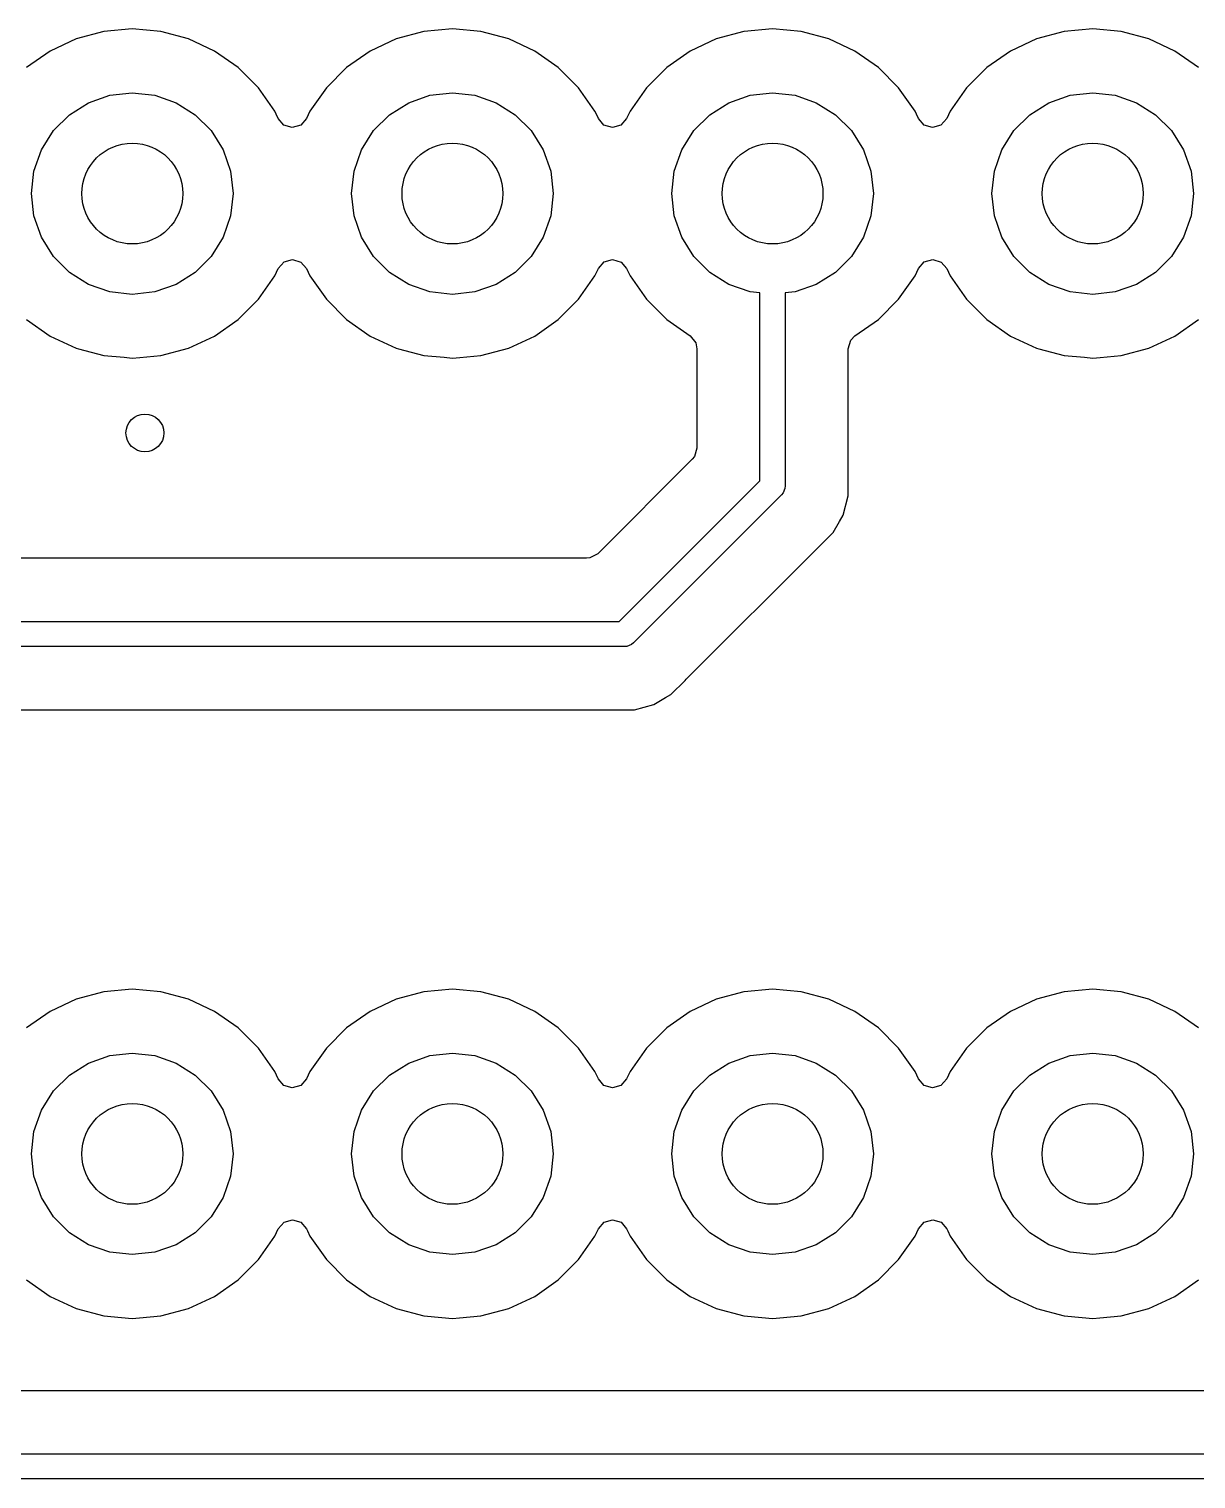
# Model space of a CAD drawing. Extents: x 2.85 to 10.26, y -4.55 to -2.42.
# Drawn here: x 8.3103 to 8.6748, y -3.1811 to -2.7281 of the extents above; entities that cross this region are included whole.
import ezdxf

# ---------------------------------------------------------------- set-up
doc = ezdxf.new("R2010")
doc.units = 0
doc.header["$MEASUREMENT"] = 0
doc.layers.add('BLACK', color=7, linetype='CONTINUOUS')

msp = doc.modelspace()

# ---------------------------------------------------------------- linework, layer by layer
at = {"layer": 'BLACK', "linetype": 'CONTINUOUS'}
for p, q in [((8.32494, -2.73123), (8.31682, -2.73502)), ((8.33359, -2.72891), (8.32494, -2.73123)), ((8.32494, -2.73123), (8.32494, -2.73123)), ((8.34252, -2.72813), (8.33359, -2.72891)), ((8.33359, -2.72891), (8.33359, -2.72891)), ((8.35144, -2.72891), (8.34252, -2.72813)), ((8.34252, -2.72813), (8.34252, -2.72813)), ((8.3601, -2.73123), (8.35144, -2.72891)), ((8.35144, -2.72891), (8.35144, -2.72891)), ((8.35144, -2.72891), (8.35144, -2.72891)), ((8.35144, -2.72891), (8.35144, -2.72891)), ((8.35144, -2.72891), (8.35144, -2.72891)), ((8.36822, -2.73502), (8.3601, -2.73123)), ((8.3601, -2.73123), (8.3601, -2.73123)), ((8.42494, -2.73123), (8.41682, -2.73502)), ((8.43359, -2.72891), (8.42494, -2.73123)), ((8.42494, -2.73123), (8.42494, -2.73123)), ((8.4336, -2.72891), (8.43359, -2.72891)), ((8.44252, -2.72813), (8.4336, -2.72891)), ((8.45144, -2.72891), (8.44252, -2.72813)), ((8.44252, -2.72813), (8.44252, -2.72813)), ((8.4601, -2.73123), (8.45144, -2.72891)), ((8.45144, -2.72891), (8.45144, -2.72891)), ((8.45144, -2.72891), (8.45144, -2.72891)), ((8.45144, -2.72891), (8.45144, -2.72891)), ((8.45144, -2.72891), (8.45144, -2.72891)), ((8.46822, -2.73502), (8.4601, -2.73123)), ((8.4601, -2.73123), (8.4601, -2.73123)), ((8.52494, -2.73123), (8.51682, -2.73502)), ((8.53359, -2.72891), (8.52494, -2.73123)), ((8.52494, -2.73123), (8.52494, -2.73123)), ((8.5336, -2.72891), (8.53359, -2.72891)), ((8.54252, -2.72813), (8.5336, -2.72891)), ((8.55144, -2.72891), (8.54252, -2.72813)), ((8.54252, -2.72813), (8.54252, -2.72813)), ((8.5601, -2.73123), (8.55144, -2.72891)), ((8.55144, -2.72891), (8.55144, -2.72891)), ((8.55144, -2.72891), (8.55144, -2.72891)), ((8.55144, -2.72891), (8.55144, -2.72891)), ((8.55144, -2.72891), (8.55144, -2.72891)), ((8.56822, -2.73502), (8.5601, -2.73123)), ((8.5601, -2.73123), (8.5601, -2.73123)), ((8.62494, -2.73123), (8.61682, -2.73502)), ((8.63359, -2.72891), (8.62494, -2.73123)), ((8.62494, -2.73123), (8.62494, -2.73123)), ((8.63359, -2.72891), (8.63359, -2.72891)), ((8.64252, -2.72813), (8.63359, -2.72891)), ((8.65144, -2.72891), (8.64252, -2.72813)), ((8.64252, -2.72813), (8.64252, -2.72813)), ((8.6601, -2.73123), (8.65144, -2.72891)), ((8.65144, -2.72891), (8.65144, -2.72891)), ((8.65144, -2.72891), (8.65144, -2.72891)), ((8.65144, -2.72891), (8.65144, -2.72891)), ((8.65144, -2.72891), (8.65144, -2.72891)), ((8.66822, -2.73502), (8.6601, -2.73123)), ((8.6601, -2.73123), (8.6601, -2.73123)), ((8.31682, -2.73502), (8.30948, -2.74016)), ((8.31682, -2.73502), (8.31682, -2.73502)), ((8.37556, -2.74016), (8.36822, -2.73502)), ((8.36822, -2.73502), (8.36822, -2.73502)), ((8.41682, -2.73502), (8.40948, -2.74016)), ((8.41682, -2.73502), (8.41682, -2.73502)), ((8.47556, -2.74016), (8.46822, -2.73502)), ((8.46822, -2.73502), (8.46822, -2.73502)), ((8.51682, -2.73502), (8.50948, -2.74016)), ((8.51682, -2.73502), (8.51682, -2.73502)), ((8.57556, -2.74016), (8.56822, -2.73502)), ((8.56822, -2.73502), (8.56822, -2.73502)), ((8.61682, -2.73502), (8.60948, -2.74016)), ((8.61682, -2.73502), (8.61682, -2.73502)), ((8.67556, -2.74016), (8.66822, -2.73502)), ((8.66822, -2.73502), (8.66822, -2.73502)), ((8.38189, -2.74649), (8.37556, -2.74016)), ((8.40948, -2.74016), (8.40315, -2.74649)), ((8.48189, -2.74649), (8.47556, -2.74016)), ((8.50948, -2.74016), (8.50315, -2.74649)), ((8.58189, -2.74649), (8.57556, -2.74016)), ((8.60948, -2.74016), (8.60315, -2.74649)), ((8.32885, -2.75115), (8.33551, -2.74882)), ((8.33551, -2.74882), (8.34252, -2.74803)), ((8.34252, -2.74803), (8.34953, -2.74882)), ((8.34953, -2.74882), (8.35619, -2.75115)), ((8.38703, -2.75383), (8.38189, -2.74649)), ((8.38189, -2.74649), (8.38189, -2.74649)), ((8.40315, -2.74649), (8.39801, -2.75383)), ((8.42885, -2.75115), (8.43551, -2.74882)), ((8.43551, -2.74882), (8.44252, -2.74803)), ((8.44252, -2.74803), (8.44953, -2.74882)), ((8.44953, -2.74882), (8.45619, -2.75115)), ((8.48703, -2.75383), (8.48189, -2.74649)), ((8.48189, -2.74649), (8.48189, -2.74649)), ((8.50315, -2.74649), (8.49801, -2.75383)), ((8.52885, -2.75115), (8.53551, -2.74882)), ((8.53551, -2.74882), (8.54252, -2.74803)), ((8.54252, -2.74803), (8.54953, -2.74882)), ((8.54953, -2.74882), (8.55619, -2.75115)), ((8.58703, -2.75383), (8.58189, -2.74649)), ((8.58189, -2.74649), (8.58189, -2.74649)), ((8.60315, -2.74649), (8.59801, -2.75383)), ((8.62885, -2.75115), (8.63551, -2.74882)), ((8.63551, -2.74882), (8.64252, -2.74803)), ((8.64252, -2.74803), (8.64953, -2.74882)), ((8.64953, -2.74882), (8.65619, -2.75115)), ((8.32288, -2.7549), (8.32885, -2.75115)), ((8.35619, -2.75115), (8.36216, -2.7549)), ((8.38747, -2.75477), (8.38703, -2.75383)), ((8.39801, -2.75383), (8.39694, -2.75611)), ((8.39801, -2.75383), (8.39801, -2.75383)), ((8.42288, -2.7549), (8.42885, -2.75115)), ((8.45619, -2.75115), (8.46216, -2.7549)), ((8.48747, -2.75477), (8.48703, -2.75383)), ((8.49801, -2.75383), (8.49694, -2.75611)), ((8.49801, -2.75383), (8.49801, -2.75383)), ((8.52288, -2.7549), (8.52885, -2.75115)), ((8.55619, -2.75115), (8.56216, -2.7549)), ((8.58747, -2.75477), (8.58703, -2.75383)), ((8.598, -2.75384), (8.59694, -2.75611)), ((8.59801, -2.75383), (8.598, -2.75384)), ((8.59801, -2.75383), (8.59801, -2.75383)), ((8.62288, -2.7549), (8.62885, -2.75115)), ((8.65619, -2.75115), (8.66216, -2.7549)), ((8.3179, -2.75989), (8.32288, -2.7549)), ((8.36216, -2.7549), (8.36714, -2.75989)), ((8.3881, -2.75611), (8.38747, -2.75477)), ((8.38985, -2.75814), (8.3881, -2.75611)), ((8.39248, -2.75893), (8.38985, -2.75814)), ((8.39513, -2.75818), (8.39248, -2.75893)), ((8.39694, -2.75611), (8.39513, -2.75818)), ((8.4179, -2.75989), (8.42288, -2.7549)), ((8.46216, -2.7549), (8.46714, -2.75989)), ((8.4881, -2.75611), (8.48747, -2.75477)), ((8.48985, -2.75814), (8.4881, -2.75611)), ((8.49248, -2.75893), (8.48985, -2.75814)), ((8.49513, -2.75818), (8.49248, -2.75893)), ((8.49694, -2.75611), (8.49513, -2.75818)), ((8.5179, -2.75989), (8.52288, -2.7549)), ((8.56216, -2.7549), (8.56714, -2.75989)), ((8.5881, -2.75611), (8.58747, -2.75477)), ((8.58985, -2.75814), (8.5881, -2.75611)), ((8.59248, -2.75893), (8.58985, -2.75814)), ((8.59513, -2.75818), (8.59248, -2.75893)), ((8.59694, -2.75611), (8.59513, -2.75818)), ((8.6179, -2.75989), (8.62288, -2.7549)), ((8.66216, -2.7549), (8.66714, -2.75989)), ((8.31414, -2.76586), (8.3179, -2.75989)), ((8.36714, -2.75989), (8.3709, -2.76586)), ((8.41414, -2.76586), (8.4179, -2.75989)), ((8.46714, -2.75989), (8.4709, -2.76586)), ((8.51414, -2.76586), (8.5179, -2.75989)), ((8.56714, -2.75989), (8.5709, -2.76586)), ((8.61414, -2.76586), (8.6179, -2.75989)), ((8.66714, -2.75989), (8.6709, -2.76586)), ((8.31181, -2.77252), (8.31414, -2.76586)), ((8.3709, -2.76586), (8.37323, -2.77252)), ((8.41181, -2.77252), (8.41414, -2.76586)), ((8.4709, -2.76586), (8.47323, -2.77252)), ((8.51181, -2.77252), (8.51414, -2.76586)), ((8.5709, -2.76586), (8.57323, -2.77252)), ((8.61181, -2.77252), (8.61414, -2.76586)), ((8.6709, -2.76586), (8.67323, -2.77252)), ((8.31102, -2.77953), (8.31181, -2.77252)), ((8.37323, -2.77252), (8.37402, -2.77953)), ((8.41102, -2.77953), (8.41181, -2.77252)), ((8.47323, -2.77252), (8.47402, -2.77953)), ((8.51102, -2.77953), (8.51181, -2.77252)), ((8.57323, -2.77252), (8.57402, -2.77953)), ((8.61102, -2.77953), (8.61181, -2.77252)), ((8.67323, -2.77252), (8.67402, -2.77953)), ((8.31181, -2.78654), (8.31102, -2.77953)), ((8.37402, -2.77953), (8.37323, -2.78654)), ((8.41181, -2.78654), (8.41102, -2.77953)), ((8.47402, -2.77953), (8.47323, -2.78654)), ((8.51181, -2.78654), (8.51102, -2.77953)), ((8.57402, -2.77953), (8.57323, -2.78654)), ((8.61181, -2.78654), (8.61102, -2.77953)), ((8.67402, -2.77953), (8.67323, -2.78654)), ((8.31414, -2.79319), (8.31181, -2.78654)), ((8.37323, -2.78654), (8.3709, -2.79319)), ((8.41414, -2.79319), (8.41181, -2.78654)), ((8.47323, -2.78654), (8.4709, -2.79319)), ((8.51414, -2.79319), (8.51181, -2.78654)), ((8.57323, -2.78654), (8.5709, -2.79319)), ((8.61414, -2.79319), (8.61181, -2.78654)), ((8.67323, -2.78654), (8.6709, -2.79319)), ((8.3179, -2.79917), (8.31414, -2.79319)), ((8.3709, -2.79319), (8.36714, -2.79917)), ((8.4179, -2.79917), (8.41414, -2.79319)), ((8.4709, -2.79319), (8.46714, -2.79917)), ((8.5179, -2.79917), (8.51414, -2.79319)), ((8.5709, -2.79319), (8.56714, -2.79917)), ((8.6179, -2.79917), (8.61414, -2.79319)), ((8.6709, -2.79319), (8.66714, -2.79917)), ((8.32288, -2.80415), (8.3179, -2.79917)), ((8.36714, -2.79917), (8.36216, -2.80415)), ((8.42288, -2.80415), (8.4179, -2.79917)), ((8.46714, -2.79917), (8.46216, -2.80415)), ((8.52288, -2.80415), (8.5179, -2.79917)), ((8.56714, -2.79917), (8.56216, -2.80415)), ((8.62288, -2.80415), (8.6179, -2.79917)), ((8.66714, -2.79917), (8.66216, -2.80415)), ((8.38703, -2.80523), (8.3881, -2.80294)), ((8.3881, -2.80294), (8.38991, -2.80088)), ((8.38991, -2.80088), (8.39256, -2.80012)), ((8.39256, -2.80012), (8.39519, -2.80092)), ((8.39519, -2.80092), (8.39694, -2.80294)), ((8.39694, -2.80294), (8.39801, -2.80523)), ((8.48703, -2.80523), (8.4881, -2.80294)), ((8.4881, -2.80294), (8.48991, -2.80088)), ((8.48991, -2.80088), (8.49256, -2.80012)), ((8.49256, -2.80012), (8.49519, -2.80092)), ((8.49519, -2.80092), (8.49694, -2.80294)), ((8.49694, -2.80294), (8.49801, -2.80523)), ((8.58703, -2.80523), (8.5881, -2.80294)), ((8.5881, -2.80294), (8.58991, -2.80088)), ((8.58991, -2.80088), (8.59256, -2.80012)), ((8.59256, -2.80012), (8.59519, -2.80092)), ((8.59519, -2.80092), (8.59694, -2.80294)), ((8.59694, -2.80294), (8.59801, -2.80523)), ((8.32885, -2.8079), (8.32288, -2.80415)), ((8.33551, -2.81023), (8.32885, -2.8079)), ((8.35619, -2.8079), (8.34953, -2.81023)), ((8.36216, -2.80415), (8.35619, -2.8079)), ((8.38189, -2.81256), (8.38703, -2.80523)), ((8.39801, -2.80523), (8.39801, -2.80523)), ((8.39801, -2.80523), (8.40315, -2.81256)), ((8.42885, -2.8079), (8.42288, -2.80415)), ((8.43551, -2.81023), (8.42885, -2.8079)), ((8.45619, -2.8079), (8.44953, -2.81023)), ((8.46216, -2.80415), (8.45619, -2.8079)), ((8.48189, -2.81256), (8.48703, -2.80523)), ((8.49801, -2.80523), (8.49801, -2.80523)), ((8.49801, -2.80523), (8.50315, -2.81256)), ((8.52885, -2.8079), (8.52288, -2.80415)), ((8.53551, -2.81023), (8.52885, -2.8079)), ((8.55619, -2.8079), (8.54953, -2.81023)), ((8.56216, -2.80415), (8.55619, -2.8079)), ((8.58189, -2.81256), (8.58703, -2.80523)), ((8.59801, -2.80523), (8.59801, -2.80523)), ((8.59801, -2.80523), (8.60315, -2.81256)), ((8.62885, -2.8079), (8.62288, -2.80415)), ((8.63551, -2.81023), (8.62885, -2.8079)), ((8.65619, -2.8079), (8.64953, -2.81023)), ((8.66216, -2.80415), (8.65619, -2.8079)), ((8.34252, -2.81102), (8.33551, -2.81023)), ((8.34953, -2.81023), (8.34252, -2.81102)), ((8.37556, -2.8189), (8.38189, -2.81256)), ((8.40315, -2.81256), (8.40948, -2.8189)), ((8.44252, -2.81102), (8.43551, -2.81023)), ((8.44953, -2.81023), (8.44252, -2.81102)), ((8.47556, -2.8189), (8.48189, -2.81256)), ((8.50315, -2.81256), (8.50948, -2.8189)), ((8.53858, -2.81058), (8.53551, -2.81023)), ((8.53858, -2.86924), (8.53858, -2.81058)), ((8.54953, -2.81023), (8.54646, -2.81058)), ((8.54646, -2.81058), (8.54646, -2.87087)), ((8.57556, -2.8189), (8.58189, -2.81256)), ((8.60315, -2.81256), (8.60948, -2.8189)), ((8.64252, -2.81102), (8.63551, -2.81023)), ((8.64953, -2.81023), (8.64252, -2.81102)), ((8.30948, -2.8189), (8.31682, -2.82404)), ((8.36822, -2.82404), (8.37556, -2.8189)), ((8.40948, -2.8189), (8.40948, -2.8189)), ((8.40948, -2.8189), (8.41682, -2.82404)), ((8.46822, -2.82404), (8.47556, -2.8189)), ((8.50948, -2.8189), (8.50948, -2.8189)), ((8.50948, -2.8189), (8.5168, -2.82402)), ((8.56824, -2.82402), (8.57556, -2.8189)), ((8.60948, -2.8189), (8.60948, -2.8189)), ((8.60948, -2.8189), (8.61682, -2.82404)), ((8.66822, -2.82404), (8.67556, -2.8189)), ((8.31682, -2.82404), (8.32494, -2.82782)), ((8.3601, -2.82782), (8.36822, -2.82404)), ((8.41682, -2.82404), (8.42494, -2.82782)), ((8.4601, -2.82782), (8.46822, -2.82404)), ((8.5168, -2.82402), (8.51851, -2.82617)), ((8.51851, -2.82617), (8.51888, -2.82802)), ((8.56616, -2.82802), (8.56694, -2.82538)), ((8.56694, -2.82538), (8.56824, -2.82402)), ((8.61682, -2.82404), (8.62494, -2.82782)), ((8.6601, -2.82782), (8.66822, -2.82404)), ((8.32494, -2.82782), (8.32494, -2.82782)), ((8.32494, -2.82782), (8.32494, -2.82782)), ((8.32494, -2.82782), (8.32567, -2.82802)), ((8.32567, -2.82802), (8.33359, -2.83014)), ((8.33359, -2.83014), (8.33997, -2.8307)), ((8.33997, -2.8307), (8.34252, -2.83092)), ((8.34252, -2.83092), (8.34483, -2.83072)), ((8.34252, -2.83092), (8.34252, -2.83092)), ((8.34252, -2.83092), (8.34252, -2.83092)), ((8.34483, -2.83072), (8.35144, -2.83014)), ((8.35144, -2.83014), (8.3601, -2.82782)), ((8.42494, -2.82782), (8.42494, -2.82782)), ((8.42494, -2.82782), (8.42494, -2.82782)), ((8.42494, -2.82782), (8.42567, -2.82802)), ((8.42567, -2.82802), (8.43359, -2.83014)), ((8.43359, -2.83014), (8.43997, -2.8307)), ((8.43997, -2.8307), (8.44252, -2.83092)), ((8.44252, -2.83092), (8.44483, -2.83072)), ((8.44252, -2.83092), (8.44252, -2.83092)), ((8.44252, -2.83092), (8.44252, -2.83092)), ((8.44483, -2.83072), (8.45144, -2.83014)), ((8.45144, -2.83014), (8.4601, -2.82782)), ((8.51888, -2.82802), (8.51888, -2.85905)), ((8.56616, -2.86745), (8.56616, -2.82802)), ((8.62494, -2.82782), (8.62494, -2.82782)), ((8.62494, -2.82782), (8.62494, -2.82782)), ((8.62494, -2.82782), (8.62567, -2.82802)), ((8.62567, -2.82802), (8.63359, -2.83014)), ((8.63359, -2.83014), (8.63997, -2.8307)), ((8.63997, -2.8307), (8.64252, -2.83092)), ((8.64252, -2.83092), (8.64483, -2.83072)), ((8.64252, -2.83092), (8.64252, -2.83092)), ((8.64252, -2.83092), (8.64252, -2.83092)), ((8.64483, -2.83072), (8.65144, -2.83014)), ((8.65144, -2.83014), (8.6601, -2.82782)), ((8.51745, -2.8625), (8.4879, -2.89205)), ((8.5181, -2.86169), (8.51745, -2.8625)), ((8.51888, -2.85905), (8.5181, -2.86169)), ((8.49463, -2.91319), (8.53858, -2.86924)), ((8.54638, -2.87163), (8.54579, -2.87305)), ((8.54646, -2.87087), (8.54638, -2.87163)), ((8.56616, -2.86775), (8.56616, -2.86745)), ((8.56616, -2.86745), (8.56616, -2.86745)), ((8.56616, -2.87398), (8.56616, -2.86775)), ((8.5453, -2.87365), (8.49904, -2.91991)), ((8.54579, -2.87305), (8.5453, -2.87365)), ((8.56455, -2.87999), (8.56616, -2.87398)), ((8.56341, -2.88196), (8.56455, -2.87999)), ((8.55704, -2.88978), (8.56144, -2.88538)), ((8.56144, -2.88538), (8.56341, -2.88196)), ((8.51558, -2.93124), (8.55704, -2.88978)), ((8.55704, -2.88978), (8.55704, -2.88978)), ((8.48444, -2.89348), (7.86265, -2.89348)), ((8.48548, -2.89337), (8.48444, -2.89348)), ((8.4879, -2.89205), (8.48548, -2.89337)), ((6.33676, -2.91319), (8.49463, -2.91319)), ((8.49626, -2.92106), (6.33859, -2.92106)), ((8.49703, -2.92099), (8.49626, -2.92106)), ((8.49845, -2.9204), (8.49703, -2.92099)), ((8.49904, -2.91991), (8.49845, -2.9204)), ((8.51078, -2.93604), (8.51518, -2.93164)), ((8.51518, -2.93164), (8.51558, -2.93124)), ((8.51518, -2.93164), (8.51518, -2.93164)), ((8.51558, -2.93124), (8.51558, -2.93124)), ((8.49937, -2.94077), (8.50539, -2.93916)), ((8.50539, -2.93916), (8.50911, -2.93701)), ((8.50911, -2.93701), (8.51078, -2.93604)), ((7.56473, -2.94077), (8.49285, -2.94077)), ((8.49285, -2.94077), (8.49285, -2.94077)), ((8.49285, -2.94077), (8.49315, -2.94077)), ((8.49315, -2.94077), (8.49937, -2.94077)), ((8.49937, -2.94077), (8.49937, -2.94077)), ((8.33359, -3.02891), (8.32494, -3.03123)), ((8.34252, -3.02813), (8.33359, -3.02891)), ((8.33359, -3.02891), (8.33359, -3.02891)), ((8.35144, -3.02891), (8.34252, -3.02813)), ((8.34252, -3.02813), (8.34252, -3.02813)), ((8.3601, -3.03123), (8.35144, -3.02891)), ((8.35144, -3.02891), (8.35144, -3.02891)), ((8.35144, -3.02891), (8.35144, -3.02891)), ((8.35144, -3.02891), (8.35144, -3.02891)), ((8.35144, -3.02891), (8.35144, -3.02891)), ((8.43359, -3.02891), (8.42494, -3.03123)), ((8.4336, -3.02891), (8.43359, -3.02891)), ((8.44252, -3.02813), (8.4336, -3.02891)), ((8.45144, -3.02891), (8.44252, -3.02813)), ((8.44252, -3.02813), (8.44252, -3.02813)), ((8.4601, -3.03123), (8.45144, -3.02891)), ((8.45144, -3.02891), (8.45144, -3.02891)), ((8.45144, -3.02891), (8.45144, -3.02891)), ((8.45144, -3.02891), (8.45144, -3.02891)), ((8.45144, -3.02891), (8.45144, -3.02891)), ((8.53359, -3.02891), (8.52494, -3.03123)), ((8.5336, -3.02891), (8.53359, -3.02891)), ((8.54252, -3.02813), (8.5336, -3.02891)), ((8.55144, -3.02891), (8.54252, -3.02813)), ((8.54252, -3.02813), (8.54252, -3.02813)), ((8.5601, -3.03123), (8.55144, -3.02891)), ((8.55144, -3.02891), (8.55144, -3.02891)), ((8.55144, -3.02891), (8.55144, -3.02891)), ((8.55144, -3.02891), (8.55144, -3.02891)), ((8.55144, -3.02891), (8.55144, -3.02891)), ((8.63359, -3.02891), (8.62494, -3.03123)), ((8.64252, -3.02813), (8.63359, -3.02891)), ((8.63359, -3.02891), (8.63359, -3.02891)), ((8.65144, -3.02891), (8.64252, -3.02813)), ((8.64252, -3.02813), (8.64252, -3.02813)), ((8.6601, -3.03123), (8.65144, -3.02891)), ((8.65144, -3.02891), (8.65144, -3.02891)), ((8.65144, -3.02891), (8.65144, -3.02891)), ((8.65144, -3.02891), (8.65144, -3.02891)), ((8.65144, -3.02891), (8.65144, -3.02891)), ((8.32494, -3.03123), (8.31682, -3.03502)), ((8.32494, -3.03123), (8.32494, -3.03123)), ((8.36822, -3.03502), (8.3601, -3.03123)), ((8.3601, -3.03123), (8.3601, -3.03123)), ((8.42494, -3.03123), (8.41682, -3.03502)), ((8.42494, -3.03123), (8.42494, -3.03123)), ((8.46822, -3.03502), (8.4601, -3.03123)), ((8.4601, -3.03123), (8.4601, -3.03123)), ((8.52494, -3.03123), (8.51682, -3.03502)), ((8.52494, -3.03123), (8.52494, -3.03123)), ((8.56822, -3.03502), (8.5601, -3.03123)), ((8.5601, -3.03123), (8.5601, -3.03123)), ((8.62494, -3.03123), (8.61682, -3.03502)), ((8.62494, -3.03123), (8.62494, -3.03123)), ((8.66822, -3.03502), (8.6601, -3.03123)), ((8.6601, -3.03123), (8.6601, -3.03123)), ((8.31682, -3.03502), (8.30948, -3.04016)), ((8.31682, -3.03502), (8.31682, -3.03502)), ((8.37556, -3.04016), (8.36822, -3.03502)), ((8.36822, -3.03502), (8.36822, -3.03502)), ((8.41682, -3.03502), (8.40948, -3.04016)), ((8.41682, -3.03502), (8.41682, -3.03502)), ((8.47556, -3.04016), (8.46822, -3.03502)), ((8.46822, -3.03502), (8.46822, -3.03502)), ((8.51682, -3.03502), (8.50948, -3.04016)), ((8.51682, -3.03502), (8.51682, -3.03502)), ((8.57556, -3.04016), (8.56822, -3.03502)), ((8.56822, -3.03502), (8.56822, -3.03502)), ((8.61682, -3.03502), (8.60948, -3.04016)), ((8.61682, -3.03502), (8.61682, -3.03502)), ((8.67556, -3.04016), (8.66822, -3.03502)), ((8.66822, -3.03502), (8.66822, -3.03502)), ((8.38189, -3.04649), (8.37556, -3.04016)), ((8.40948, -3.04016), (8.40315, -3.04649)), ((8.48189, -3.04649), (8.47556, -3.04016)), ((8.50948, -3.04016), (8.50315, -3.04649)), ((8.58189, -3.04649), (8.57556, -3.04016)), ((8.60948, -3.04016), (8.60315, -3.04649)), ((8.33551, -3.04882), (8.34252, -3.04803)), ((8.34252, -3.04803), (8.34953, -3.04882)), ((8.38703, -3.05383), (8.38189, -3.04649)), ((8.38189, -3.04649), (8.38189, -3.04649)), ((8.40315, -3.04649), (8.39801, -3.05383)), ((8.43551, -3.04882), (8.44252, -3.04803)), ((8.44252, -3.04803), (8.44953, -3.04882)), ((8.48703, -3.05383), (8.48189, -3.04649)), ((8.48189, -3.04649), (8.48189, -3.04649)), ((8.50315, -3.04649), (8.49801, -3.05383)), ((8.53551, -3.04882), (8.54252, -3.04803)), ((8.54252, -3.04803), (8.54953, -3.04882)), ((8.58703, -3.05383), (8.58189, -3.04649)), ((8.58189, -3.04649), (8.58189, -3.04649)), ((8.60315, -3.04649), (8.59801, -3.05383)), ((8.63551, -3.04882), (8.64252, -3.04803)), ((8.64252, -3.04803), (8.64953, -3.04882)), ((8.32288, -3.0549), (8.32885, -3.05115)), ((8.32885, -3.05115), (8.33551, -3.04882)), ((8.34953, -3.04882), (8.35619, -3.05115)), ((8.35619, -3.05115), (8.36216, -3.0549)), ((8.42288, -3.0549), (8.42885, -3.05115)), ((8.42885, -3.05115), (8.43551, -3.04882)), ((8.44953, -3.04882), (8.45619, -3.05115)), ((8.45619, -3.05115), (8.46216, -3.0549)), ((8.52288, -3.0549), (8.52885, -3.05115)), ((8.52885, -3.05115), (8.53551, -3.04882)), ((8.54953, -3.04882), (8.55619, -3.05115)), ((8.55619, -3.05115), (8.56216, -3.0549)), ((8.62288, -3.0549), (8.62885, -3.05115)), ((8.62885, -3.05115), (8.63551, -3.04882)), ((8.64953, -3.04882), (8.65619, -3.05115)), ((8.65619, -3.05115), (8.66216, -3.0549)), ((8.3179, -3.05989), (8.32288, -3.0549)), ((8.36216, -3.0549), (8.36714, -3.05989)), ((8.38703, -3.05384), (8.38703, -3.05383)), ((8.3881, -3.05611), (8.38703, -3.05384)), ((8.38985, -3.05814), (8.3881, -3.05611)), ((8.39694, -3.05611), (8.39513, -3.05818)), ((8.39801, -3.05383), (8.39694, -3.05611)), ((8.39801, -3.05383), (8.39801, -3.05383)), ((8.4179, -3.05989), (8.42288, -3.0549)), ((8.46216, -3.0549), (8.46714, -3.05989)), ((8.48703, -3.05384), (8.48703, -3.05383)), ((8.4881, -3.05611), (8.48703, -3.05384)), ((8.48985, -3.05814), (8.4881, -3.05611)), ((8.49694, -3.05611), (8.49513, -3.05818)), ((8.49801, -3.05383), (8.49694, -3.05611)), ((8.49801, -3.05383), (8.49801, -3.05383)), ((8.5179, -3.05989), (8.52288, -3.0549)), ((8.56216, -3.0549), (8.56714, -3.05989)), ((8.58703, -3.05384), (8.58703, -3.05383)), ((8.5881, -3.05611), (8.58703, -3.05384)), ((8.58985, -3.05814), (8.5881, -3.05611)), ((8.59694, -3.05611), (8.59513, -3.05818)), ((8.59801, -3.05383), (8.59694, -3.05611)), ((8.59801, -3.05383), (8.59801, -3.05383)), ((8.6179, -3.05989), (8.62288, -3.0549)), ((8.66216, -3.0549), (8.66714, -3.05989)), ((8.31414, -3.06586), (8.3179, -3.05989)), ((8.36714, -3.05989), (8.3709, -3.06586)), ((8.39248, -3.05893), (8.38985, -3.05814)), ((8.39513, -3.05818), (8.39248, -3.05893)), ((8.41414, -3.06586), (8.4179, -3.05989)), ((8.46714, -3.05989), (8.4709, -3.06586)), ((8.49248, -3.05893), (8.48985, -3.05814)), ((8.49513, -3.05818), (8.49248, -3.05893)), ((8.51414, -3.06586), (8.5179, -3.05989)), ((8.56714, -3.05989), (8.5709, -3.06586)), ((8.59248, -3.05893), (8.58985, -3.05814)), ((8.59513, -3.05818), (8.59248, -3.05893)), ((8.61414, -3.06586), (8.6179, -3.05989)), ((8.66714, -3.05989), (8.6709, -3.06586)), ((8.31181, -3.07252), (8.31414, -3.06586)), ((8.3709, -3.06586), (8.37323, -3.07252)), ((8.41181, -3.07252), (8.41414, -3.06586)), ((8.4709, -3.06586), (8.47323, -3.07252)), ((8.51181, -3.07252), (8.51414, -3.06586)), ((8.5709, -3.06586), (8.57323, -3.07252)), ((8.61181, -3.07252), (8.61414, -3.06586)), ((8.6709, -3.06586), (8.67323, -3.07252)), ((8.31102, -3.07953), (8.31181, -3.07252)), ((8.37323, -3.07252), (8.37402, -3.07953)), ((8.41102, -3.07953), (8.41181, -3.07252)), ((8.47323, -3.07252), (8.47402, -3.07953)), ((8.51102, -3.07953), (8.51181, -3.07252)), ((8.57323, -3.07252), (8.57402, -3.07953)), ((8.61102, -3.07953), (8.61181, -3.07252)), ((8.67323, -3.07252), (8.67402, -3.07953)), ((8.31181, -3.08654), (8.31102, -3.07953)), ((8.37402, -3.07953), (8.37323, -3.08654)), ((8.41181, -3.08654), (8.41102, -3.07953)), ((8.47402, -3.07953), (8.47323, -3.08654)), ((8.51181, -3.08654), (8.51102, -3.07953)), ((8.57402, -3.07953), (8.57323, -3.08654)), ((8.61181, -3.08654), (8.61102, -3.07953)), ((8.67402, -3.07953), (8.67323, -3.08654)), ((8.31414, -3.09319), (8.31181, -3.08654)), ((8.37323, -3.08654), (8.3709, -3.09319)), ((8.41414, -3.09319), (8.41181, -3.08654)), ((8.47323, -3.08654), (8.4709, -3.09319)), ((8.51414, -3.09319), (8.51181, -3.08654)), ((8.57323, -3.08654), (8.5709, -3.09319)), ((8.61414, -3.09319), (8.61181, -3.08654)), ((8.67323, -3.08654), (8.6709, -3.09319)), ((8.3179, -3.09917), (8.31414, -3.09319)), ((8.3709, -3.09319), (8.36714, -3.09917)), ((8.4179, -3.09917), (8.41414, -3.09319)), ((8.4709, -3.09319), (8.46714, -3.09917)), ((8.5179, -3.09917), (8.51414, -3.09319)), ((8.5709, -3.09319), (8.56714, -3.09917)), ((8.6179, -3.09917), (8.61414, -3.09319)), ((8.6709, -3.09319), (8.66714, -3.09917)), ((8.32288, -3.10415), (8.3179, -3.09917)), ((8.36714, -3.09917), (8.36216, -3.10415)), ((8.3881, -3.10294), (8.38991, -3.10088)), ((8.38991, -3.10088), (8.39256, -3.10012)), ((8.39256, -3.10012), (8.39519, -3.10092)), ((8.39519, -3.10092), (8.39694, -3.10294)), ((8.42288, -3.10415), (8.4179, -3.09917)), ((8.46714, -3.09917), (8.46216, -3.10415)), ((8.4881, -3.10294), (8.48991, -3.10088)), ((8.48991, -3.10088), (8.49256, -3.10012)), ((8.49256, -3.10012), (8.49519, -3.10092)), ((8.49519, -3.10092), (8.49694, -3.10294)), ((8.52288, -3.10415), (8.5179, -3.09917)), ((8.56714, -3.09917), (8.56216, -3.10415)), ((8.5881, -3.10294), (8.58991, -3.10088)), ((8.58991, -3.10088), (8.59256, -3.10012)), ((8.59256, -3.10012), (8.59519, -3.10092)), ((8.59519, -3.10092), (8.59694, -3.10294)), ((8.62288, -3.10415), (8.6179, -3.09917)), ((8.66714, -3.09917), (8.66216, -3.10415)), ((8.32885, -3.1079), (8.32288, -3.10415)), ((8.36216, -3.10415), (8.35619, -3.1079)), ((8.38189, -3.11256), (8.38703, -3.10523)), ((8.38703, -3.10523), (8.3881, -3.10294)), ((8.39694, -3.10294), (8.39725, -3.10359)), ((8.39725, -3.10359), (8.39801, -3.10523)), ((8.39801, -3.10523), (8.39801, -3.10523)), ((8.39801, -3.10523), (8.40315, -3.11256)), ((8.42885, -3.1079), (8.42288, -3.10415)), ((8.46216, -3.10415), (8.45619, -3.1079)), ((8.48189, -3.11256), (8.48703, -3.10523)), ((8.48703, -3.10523), (8.4881, -3.10294)), ((8.49694, -3.10294), (8.49725, -3.10359)), ((8.49725, -3.10359), (8.49801, -3.10523)), ((8.49801, -3.10523), (8.49801, -3.10523)), ((8.49801, -3.10523), (8.50315, -3.11256)), ((8.52885, -3.1079), (8.52288, -3.10415)), ((8.56216, -3.10415), (8.55619, -3.1079)), ((8.58189, -3.11256), (8.58703, -3.10523)), ((8.58703, -3.10523), (8.5881, -3.10294)), ((8.59694, -3.10294), (8.59725, -3.10359)), ((8.59725, -3.10359), (8.59801, -3.10523)), ((8.59801, -3.10523), (8.59801, -3.10523)), ((8.59801, -3.10523), (8.60315, -3.11256)), ((8.62885, -3.1079), (8.62288, -3.10415)), ((8.66216, -3.10415), (8.65619, -3.1079)), ((8.33551, -3.11023), (8.32885, -3.1079)), ((8.34252, -3.11102), (8.33551, -3.11023)), ((8.34953, -3.11023), (8.34252, -3.11102)), ((8.35619, -3.1079), (8.34953, -3.11023)), ((8.43551, -3.11023), (8.42885, -3.1079)), ((8.44252, -3.11102), (8.43551, -3.11023)), ((8.44953, -3.11023), (8.44252, -3.11102)), ((8.45619, -3.1079), (8.44953, -3.11023)), ((8.53551, -3.11023), (8.52885, -3.1079)), ((8.54252, -3.11102), (8.53551, -3.11023)), ((8.54953, -3.11023), (8.54252, -3.11102)), ((8.55619, -3.1079), (8.54953, -3.11023)), ((8.63551, -3.11023), (8.62885, -3.1079)), ((8.64252, -3.11102), (8.63551, -3.11023)), ((8.64953, -3.11023), (8.64252, -3.11102)), ((8.65619, -3.1079), (8.64953, -3.11023)), ((8.37556, -3.1189), (8.38189, -3.11256)), ((8.40315, -3.11256), (8.40948, -3.1189)), ((8.47556, -3.1189), (8.48189, -3.11256)), ((8.50315, -3.11256), (8.50948, -3.1189)), ((8.57556, -3.1189), (8.58189, -3.11256)), ((8.60315, -3.11256), (8.60948, -3.1189)), ((8.30948, -3.1189), (8.31682, -3.12404)), ((8.36822, -3.12404), (8.37556, -3.1189)), ((8.40948, -3.1189), (8.40948, -3.1189)), ((8.40948, -3.1189), (8.41682, -3.12404)), ((8.46822, -3.12404), (8.47556, -3.1189)), ((8.50948, -3.1189), (8.50948, -3.1189)), ((8.50948, -3.1189), (8.51682, -3.12404)), ((8.56822, -3.12404), (8.57556, -3.1189)), ((8.60948, -3.1189), (8.60948, -3.1189)), ((8.60948, -3.1189), (8.61682, -3.12404)), ((8.66822, -3.12404), (8.67556, -3.1189)), ((8.31682, -3.12404), (8.32494, -3.12782)), ((8.3601, -3.12782), (8.36822, -3.12404)), ((8.41682, -3.12404), (8.42494, -3.12782)), ((8.4601, -3.12782), (8.46822, -3.12404)), ((8.51682, -3.12404), (8.52494, -3.12782)), ((8.5601, -3.12782), (8.56822, -3.12404)), ((8.61682, -3.12404), (8.62494, -3.12782)), ((8.6601, -3.12782), (8.66822, -3.12404)), ((8.32494, -3.12782), (8.33359, -3.13014)), ((8.35144, -3.13014), (8.3601, -3.12782)), ((8.42494, -3.12782), (8.43359, -3.13014)), ((8.45144, -3.13014), (8.4601, -3.12782)), ((8.52494, -3.12782), (8.53359, -3.13014)), ((8.55144, -3.13014), (8.5601, -3.12782)), ((8.62494, -3.12782), (8.63359, -3.13014)), ((8.65144, -3.13014), (8.6601, -3.12782)), ((8.33359, -3.13014), (8.33919, -3.13063)), ((8.33919, -3.13063), (8.34252, -3.13092)), ((8.34252, -3.13092), (8.34475, -3.13073)), ((8.34252, -3.13092), (8.34252, -3.13092)), ((8.34252, -3.13092), (8.34252, -3.13092)), ((8.34475, -3.13073), (8.35144, -3.13014)), ((8.43359, -3.13014), (8.43919, -3.13063)), ((8.43919, -3.13063), (8.44252, -3.13092)), ((8.44252, -3.13092), (8.44475, -3.13073)), ((8.44252, -3.13092), (8.44252, -3.13092)), ((8.44252, -3.13092), (8.44252, -3.13092)), ((8.44475, -3.13073), (8.45144, -3.13014)), ((8.53359, -3.13014), (8.53919, -3.13063)), ((8.53919, -3.13063), (8.54252, -3.13092)), ((8.54252, -3.13092), (8.54475, -3.13073)), ((8.54252, -3.13092), (8.54252, -3.13092)), ((8.54252, -3.13092), (8.54252, -3.13092)), ((8.54475, -3.13073), (8.55144, -3.13014)), ((8.63359, -3.13014), (8.63919, -3.13063)), ((8.63919, -3.13063), (8.64252, -3.13092)), ((8.64252, -3.13092), (8.64475, -3.13073)), ((8.64252, -3.13092), (8.64252, -3.13092)), ((8.64252, -3.13092), (8.64252, -3.13092)), ((8.64475, -3.13073), (8.65144, -3.13014)), ((9.18504, -3.15352), (7.95197, -3.15352)), ((7.94179, -3.17323), (9.19522, -3.17323)), ((9.19685, -3.1811), (7.94016, -3.1811))]:
    msp.add_line(p, q, dxfattribs=at)
at = {"layer": 'BLACK'}
for centre, radius in [((8.34252, -2.77953), 0.01575), ((8.44252, -2.77953), 0.01575), ((8.54252, -2.77953), 0.01575), ((8.64252, -2.77953), 0.01575), ((8.34646, -2.85433), 0.00591), ((8.34252, -3.07953), 0.01575), ((8.44252, -3.07953), 0.01575), ((8.54252, -3.07953), 0.01575), ((8.64252, -3.07953), 0.01575)]:
    msp.add_circle(centre, radius, dxfattribs=at)

doc.saveas('drawing.dxf')
